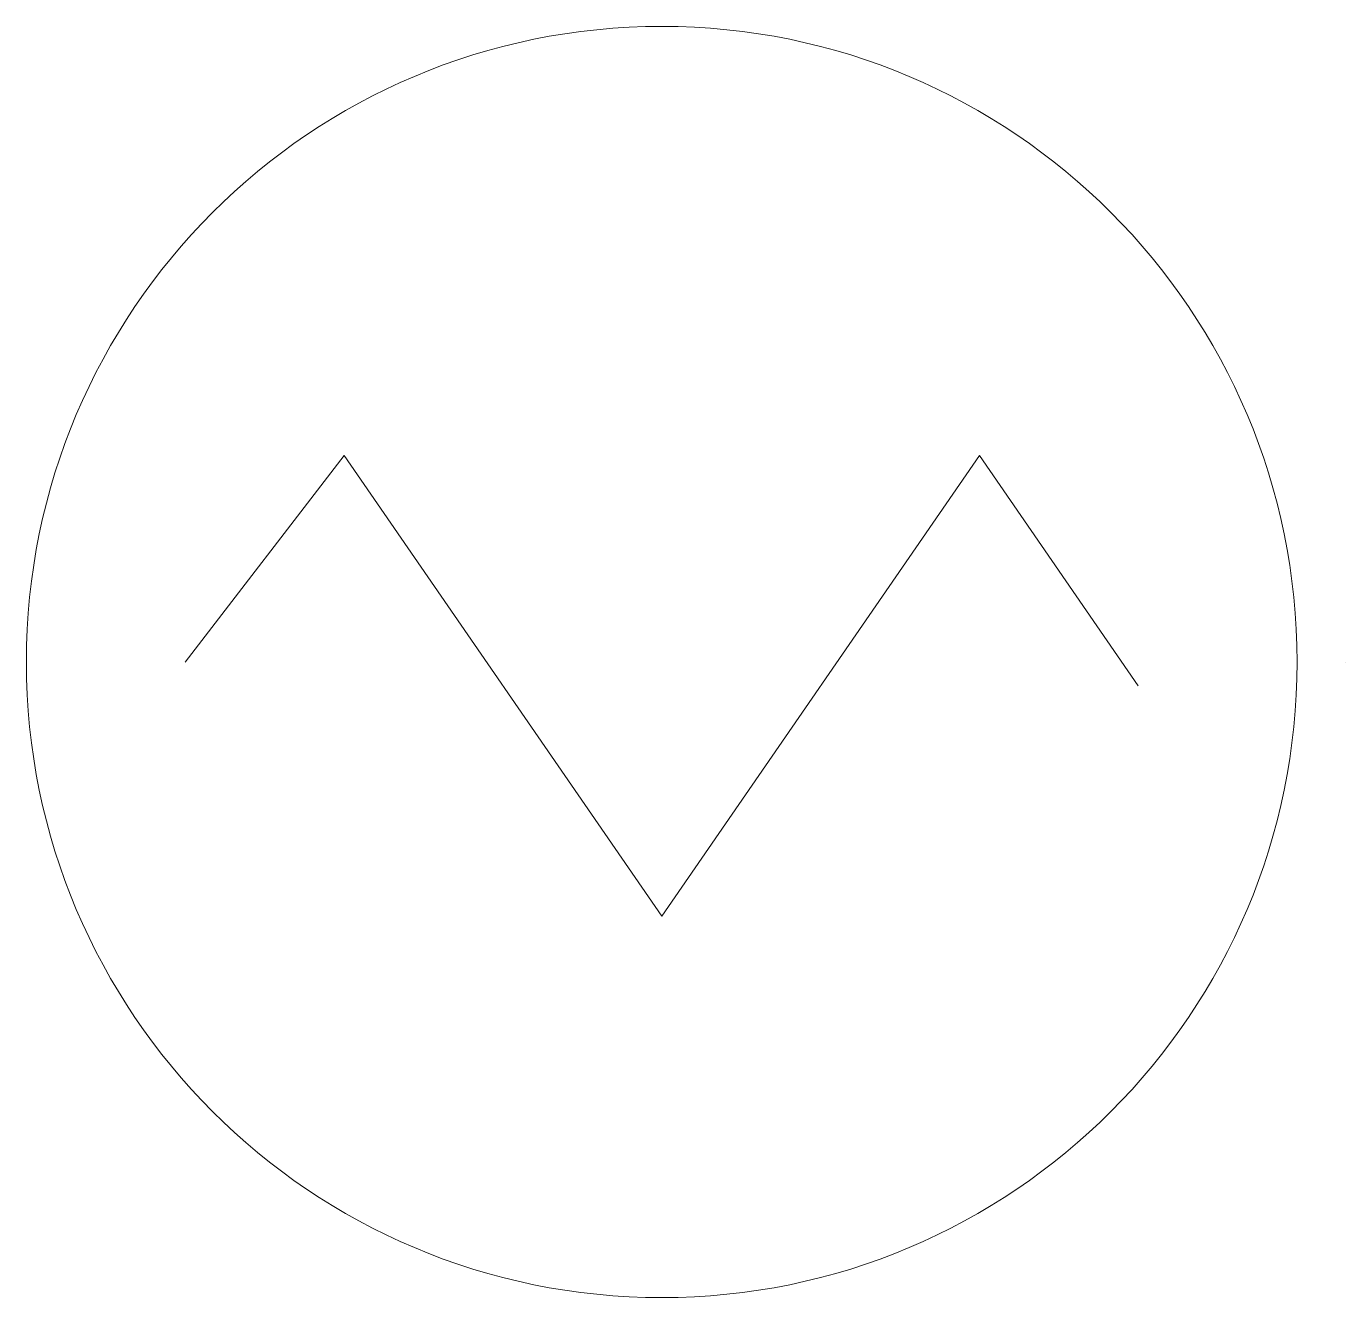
# Model space of a CAD drawing. Header units: millimetres. Extents: x -4 to 4.31, y -4 to 4.
import ezdxf

# ---------------------------------------------------------------- set-up
doc = ezdxf.new("R2010")
doc.units = ezdxf.units.MM
doc.layers.add('OBJECT', color=178, linetype='Continuous', lineweight=20, true_color=0x000000)

msp = doc.modelspace()

# ---------------------------------------------------------------- linework, layer by layer
at = {"layer": 'OBJECT'}
for p, q in [((-3, 0), (-2, 1.3)), ((-2, 1.3), (0, -1.6)), ((0, -1.6), (2, 1.3)), ((2, 1.3), (3, -0.15)), ((4.3055, 0), (4.3055, 0))]:
    msp.add_line(p, q, dxfattribs=at)
msp.add_circle((0, 0), 4, dxfattribs=at)

doc.saveas('drawing.dxf')
